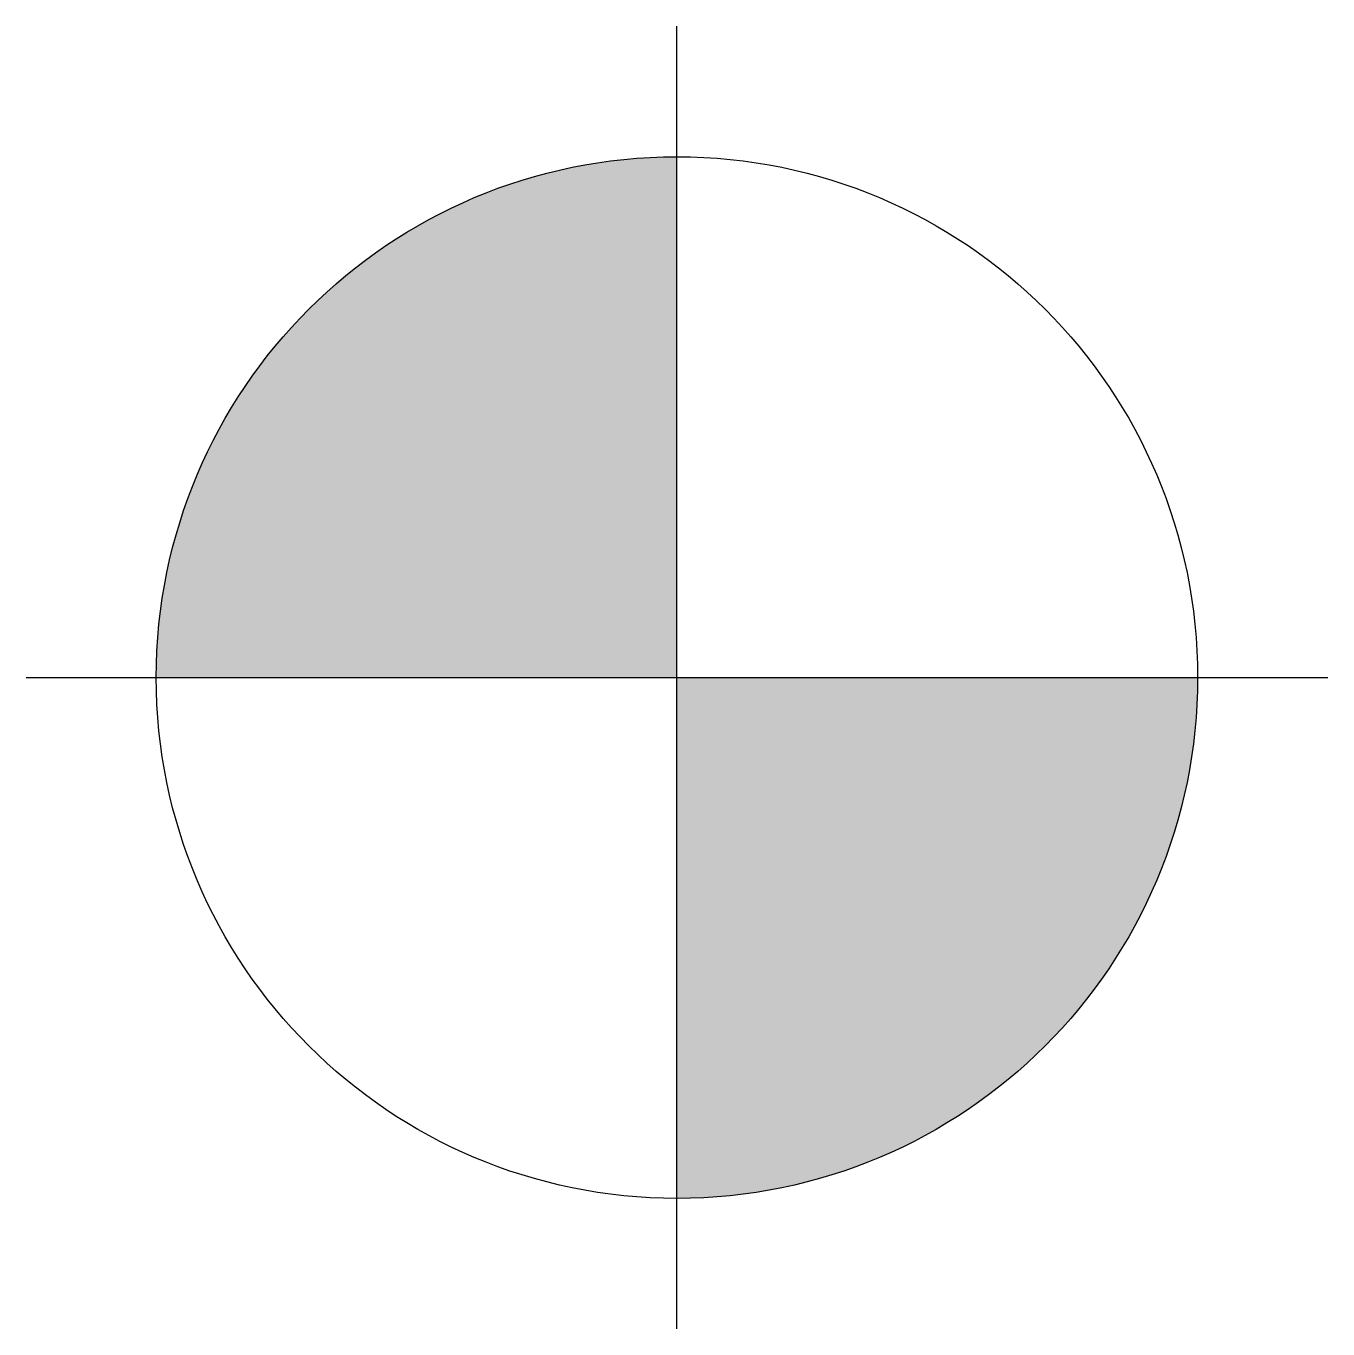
# Model space of a CAD drawing. Extents: x 10785 to 10910, y 2501 to 2626.
import ezdxf

# ---------------------------------------------------------------- set-up
doc = ezdxf.new("R2010")
doc.units = 0
doc.header["$LTSCALE"] = 250
doc.layers.add('~-TSYM3', color=3, linetype='Continuous')

msp = doc.modelspace()

# ---------------------------------------------------------------- hatches: boundary and pattern name
at = {"layer": '~-TSYM3'}
for points in [[(10847.16, 2613.45, 0.414214), (10797.19, 2563.48), (10847.16, 2563.48)], [(10897.13, 2563.48), (10847.16, 2563.48), (10847.16, 2513.51, 0.414214)]]:
    msp.add_hatch(color=256, dxfattribs=at).paths.add_polyline_path(points)

# ---------------------------------------------------------------- linework, layer by layer
for p, q in [((10847.16, 2500.98), (10847.16, 2625.98)), ((10784.69, 2563.48), (10909.63, 2563.48))]:
    msp.add_line(p, q, dxfattribs=at)
msp.add_circle((10847.16, 2563.48), 49.97, dxfattribs=at)

doc.saveas('drawing.dxf')
